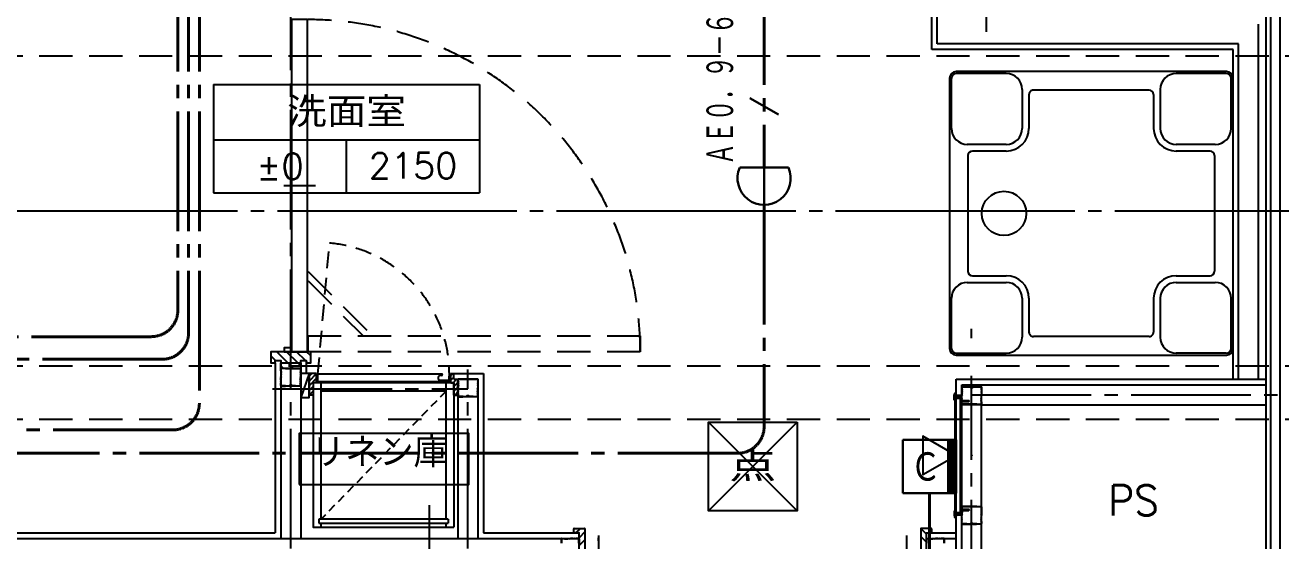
# Model space of a CAD drawing. Header units: millimetres. Extents: x 8300 to 98248, y -10383 to 40000.
# Drawn here: x 27130 to 29965, y 14155 to 15320 of the extents above; entities that cross this region are included whole.
import ezdxf
from ezdxf.enums import TextEntityAlignment as Align

# ---------------------------------------------------------------- set-up
doc = ezdxf.new("R2010")
doc.units = ezdxf.units.MM
doc.header["$LTSCALE"] = 300
for name, pattern in [('CADEWA_LINE5', [1.2, 0.9, -0.1, 0.1, -0.1]), ('CADEWA_LINE6', [2.1, 1.8, -0.1, 0.1, -0.1]), ('DASH-N', [0.375, 0.25, -0.125]), ('DASH-S', [0.2, 0.125, -0.075])]:
    doc.linetypes.add(name, pattern=pattern)
for name, color, linetype in [('525EH_Tenjyo(3)', 7, 'CONTINUOUS'), ('526EH_Kabe(8)', 7, 'CONTINUOUS'), ('E配T_その他－１', 7, 'CONTINUOUS'), ('K建0_壁', 7, 'CONTINUOUS'), ('通り芯', 7, 'CONTINUOUS')]:
    doc.layers.add(name, color=color, linetype=linetype)
doc.styles.add('MS Gothic2', font='msgothic.ttc', dxfattribs={"width": 0.6})
doc.styles.add('txt2', font='txt.shx', dxfattribs={"width": 1.197332, "bigfont": 'extfont2'})

# ---------------------------------------------------------------- blocks, each defined once
blk = doc.blocks.new('ZGroup176', base_point=(28798.5, 14955.8))
at = {"layer": '525EH_Tenjyo(3)', "color": 6, "linetype": 'Continuous', "lineweight": 30}
for p, q in [((28743.5, 14997.8), (28853.5, 14997.8)), ((28798.5, 14997.8), (28798.5, 14913.8))]:
    blk.add_line(p, q, dxfattribs=at)
blk.add_arc((28798.5, 14973.8), 60, 156.4305, 23.5695, dxfattribs=at)
blk = doc.blocks.new('ZGroup177', base_point=(29172, 14323))
at = {"layer": '526EH_Kabe(8)', "color": 6, "linetype": 'Continuous', "lineweight": 30}
for p, q in [((29112, 14383), (29112, 14263)), ((29232, 14383), (29112, 14383)), ((29214, 14263), (29214, 14383)), ((29232, 14263), (29232, 14383)), ((29112, 14263), (29232, 14263))]:
    blk.add_line(p, q, dxfattribs=at)
at = {"layer": '526EH_Kabe(8)', "color": 6, "linetype": 'Continuous', "lineweight": -3}
for p, q in [((29218.5, 14263), (29218.5, 14383)), ((29223, 14263), (29223, 14383)), ((29227.5, 14263), (29227.5, 14383))]:
    blk.add_line(p, q, dxfattribs=at)
at = {"layer": '526EH_Kabe(8)', "color": 6, "lineweight": -3, "style": 'MS Gothic2', "width": 0.8}
blk.add_text('Ｃ', height=64, rotation=0, dxfattribs=at).set_placement((29163, 14323), align=Align.MIDDLE_CENTER)
blk = doc.blocks.new('ZGroup231', base_point=(25331.9, 16655.3))
at = {"layer": 'E配T_その他－１', "color": 1, "linetype": 'CADEWA_LINE5', "lineweight": 40}
for p, q in [((27523.7, 15484.6), (27523.7, 14465.6)), ((27463.7, 14405.6), (23170, 14405.6))]:
    blk.add_line(p, q, dxfattribs=at)
blk.add_arc((27463.7, 14465.6), 60, 270, 0, dxfattribs=at)
blk = doc.blocks.new('ZGroup233', base_point=(25372.7, 16735))
at = {"layer": 'E配T_その他－１', "color": 1, "linetype": 'CADEWA_LINE5', "lineweight": 40}
for p, q in [((27499.5, 15484.6), (27499.5, 14625)), ((27439.5, 14565), (23275.9, 14565))]:
    blk.add_line(p, q, dxfattribs=at)
blk.add_arc((27439.5, 14625), 60, 270, 0, dxfattribs=at)
blk = doc.blocks.new('ZGroup259', base_point=(25374.7, 16760.5))
at = {"layer": 'E配T_その他－１', "color": 1, "linetype": 'CADEWA_LINE5', "lineweight": 40}
for p, q in [((27475.2, 15484.6), (27475.2, 14676.1)), ((27415.2, 14616.1), (23304.1, 14616.1))]:
    blk.add_line(p, q, dxfattribs=at)
blk.add_arc((27415.2, 14676.1), 60, 270, 0, dxfattribs=at)
blk = doc.blocks.new('ZGroup277', base_point=(26876.2, 14282.1))
at = {"layer": 'E配T_その他－１', "color": 1, "linetype": 'CADEWA_LINE5', "lineweight": 40}
for p, q in [((28798.5, 14913.8), (28798.5, 14412.8)), ((28738.5, 14352.8), (25013.8, 14352.8))]:
    blk.add_line(p, q, dxfattribs=at)
blk.add_arc((28738.5, 14412.8), 60, 270, 0, dxfattribs=at)
blk = doc.blocks.new('ZGroup281', base_point=(26896.2, 15721.3))
at = {"layer": 'E配T_その他－１', "color": 1, "linetype": 'CADEWA_LINE5', "lineweight": 40}
blk.add_line((28798.5, 15454.6), (28798.5, 14997.8), dxfattribs=at)
blk = doc.blocks.new('ZGroup282', base_point=(28739.1, 15197.3))
at = {"layer": 'E配T_その他－１', "color": 3, "linetype": 'Continuous', "lineweight": 30}
blk.add_line((28766, 15154.9), (28831, 15117.4), dxfattribs=at)
at = {"layer": 'E配T_その他－１', "color": 3, "lineweight": -3, "style": 'MS Gothic2', "width": 0.6}
blk.add_text('ＡＥ０．９－６Ｃ', height=60, rotation=90, dxfattribs=at).set_placement((28698.5, 15004.1), align=Align.MIDDLE_LEFT)
blk = doc.blocks.new('ZGroup297', base_point=(27933, 14339.9))
at = {"layer": 'K建0_壁', "color": 250, "linetype": 'Continuous', "lineweight": -3}
blk.add_lwpolyline([(27749.1, 14282.6), (28132.1, 14282.6), (28132.1, 14397.1), (27749.1, 14397.1)], close=True, dxfattribs=at)
at = {"layer": 'K建0_壁', "color": 250, "lineweight": -3, "style": 'txt2', "width": 1.033633}
blk.add_text('リネン庫', height=67.93, dxfattribs=at).set_placement((27930, 14300.5), align=Align.BOTTOM_CENTER)
blk = doc.blocks.new('ZGroup298', base_point=(27856, 15063.3))
at = {"layer": 'K建0_壁', "color": 250, "linetype": 'Continuous', "lineweight": -3}
for p, q in [((27556, 15185.8), (28156, 15185.8)), ((27556, 15185.8), (27556, 14940.8)), ((28156, 15185.8), (28156, 14940.8)), ((27556, 15060.8), (28156, 15060.8)), ((27856, 14940.8), (27856, 15060.8)), ((27556, 14940.8), (28156, 14940.8))]:
    blk.add_line(p, q, dxfattribs=at)
at = {"layer": 'K建0_壁', "color": 250, "lineweight": -3, "style": 'txt2'}
for s, height, width, p in [('洗面室', 67.93, 1.197332, (27856, 15123.3)), ('±0', 57.6, 1.034314, (27706, 15000.8)), ('2150', 57.6, 1.013158, (28006, 15002.1))]:
    blk.add_text(s, height=height, dxfattribs=dict(at, width=width)).set_placement(p, align=Align.MIDDLE_CENTER)
blk = doc.blocks.new('ZGroup340', base_point=(28388.6, 13767.6))
at = {"layer": 'E配T_その他－１', "color": 1, "linetype": 'CADEWA_LINE5', "lineweight": 40}
for p, q in [((29172, 13332.2), (29172, 14263)), ((27605.1, 13272.2), (29112, 13272.2))]:
    blk.add_line(p, q, dxfattribs=at)
blk.add_arc((29112, 13332.2), 60, 270, 0, dxfattribs=at)

msp = doc.modelspace()

# ---------------------------------------------------------------- linework, layer by layer
at = {"layer": 'K建0_壁', "color": 250, "linetype": 'CADEWA_LINE5', "lineweight": -3}
for p, q in [((29300, 21851.2), (29300, 15304.7)), ((27730, 14138), (27730, 17155.7)), ((29267, 14612.6), (29267, 14633.5)), ((28130, 14138), (28130, 14541.9)), ((29267, 13978), (29267, 14527.5)), ((27688.6, 14498), (28130, 14498)), ((29267, 14485), (31036, 14485))]:
    msp.add_line(p, q, dxfattribs=at)
at = {"layer": 'K建0_壁', "color": 250, "linetype": 'Continuous', "lineweight": -3}
for p, q in [((29189.5, 15277), (29189.5, 16027.5)), ((29177, 15264.5), (29177, 16015)), ((29962.5, 15445), (29962.5, 13631.2)), ((29941.5, 15349), (29941.5, 13968.5)), ((29914.5, 14520), (29914.5, 15322)), ((29857, 15264.5), (29177, 15264.5)), ((29869.5, 15277), (29189.5, 15277)), ((29857, 14520), (29857, 15264.5)), ((29869.5, 14520), (29869.5, 15277)), ((29217, 15199.5), (29217, 14589.5)), ((29221.2, 15086.3), (29221.2, 15199.3)), ((29842, 15214.5), (29232, 15214.5)), ((29345.2, 15210.3), (29232.2, 15210.3)), ((29841.8, 15210.3), (29728.8, 15210.3)), ((29852.8, 15086.3), (29852.8, 15199.3)), ((29857, 14589.5), (29857, 15199.5)), ((29381.2, 15174.3), (29381.2, 15086.3)), ((29667.7, 15172.8), (29406.3, 15172.8)), ((29692.8, 15174.3), (29692.8, 15086.3)), ((29396.3, 15162.8), (29396.3, 15086.3)), ((29677.7, 15162.8), (29677.7, 15085.8)), ((29345.2, 15050.3), (29257.2, 15050.3)), ((29258.7, 15025.2), (29258.7, 14763.8)), ((29345.2, 15035.2), (29268.7, 15035.2)), ((29816.8, 15050.3), (29728.8, 15050.3)), ((29805.3, 15035.2), (29728.8, 15035.2)), ((29815.3, 15025.2), (29815.3, 14763.8)), ((27786.1, 14957), (27714.1, 14957)), ((29268.7, 14753.8), (29345.2, 14753.8)), ((29728.8, 14753.8), (29805.3, 14753.8)), ((29257.2, 14738.7), (29345.2, 14738.7)), ((29728.8, 14738.7), (29816.8, 14738.7)), ((29221.2, 14589.7), (29221.2, 14702.7)), ((29381.2, 14702.7), (29381.2, 14614.7)), ((29396.3, 14702.7), (29396.3, 14626.2)), ((29677.7, 14702.7), (29677.7, 14626.2)), ((29692.8, 14702.7), (29692.8, 14614.7)), ((29852.8, 14589.7), (29852.8, 14702.7)), ((29667.7, 14616.2), (29406.3, 14616.2)), ((27695.9, 14562), (27685, 14572.9)), ((27763.3, 14562), (27743.3, 14582)), ((27775, 14572.8), (27765.8, 14582)), ((29232, 14574.5), (29842, 14574.5)), ((29232.2, 14578.7), (29345.2, 14578.7)), ((29841.8, 14578.7), (29728.8, 14578.7)), ((27695, 14557), (27695, 14173)), ((27707.5, 14557), (27707.5, 14160.5)), ((27713.4, 14544.5), (27707.5, 14550.4)), ((27707.5, 14543.5), (27707.5, 14538.5)), ((27708, 14538.6), (27708, 14543.5)), ((27718.2, 14544.5), (27708.5, 14544.5)), ((27718.2, 14544.1), (27708.5, 14544.1)), ((27718.2, 14544.5), (27718.7, 14543.8)), ((27718.2, 14544.1), (27718.7, 14543.3)), ((27718.7, 14543.8), (27719.2, 14544.5)), ((27719.2, 14544.1), (27718.7, 14543.3)), ((27740.8, 14544.5), (27719.2, 14544.5)), ((27719.2, 14544.1), (27740.8, 14544.1)), ((27741.3, 14543.8), (27740.8, 14544.5)), ((27740.8, 14544.1), (27741.3, 14543.3)), ((27741.8, 14544.5), (27741.3, 14543.8)), ((27741.8, 14544.1), (27741.3, 14543.3)), ((27751.5, 14544.5), (27741.8, 14544.5)), ((27741.8, 14544.1), (27751.5, 14544.1)), ((27752.1, 14543.5), (27752.1, 14538.5)), ((27752.5, 14543.5), (27752.5, 14538.5)), ((27768.3, 14557), (27765, 14560.3)), ((27765, 14557), (27765, 14533)), ((27707.5, 14538.5), (27708.1, 14537)), ((27708.1, 14537), (27707.5, 14535.5)), ((27707.5, 14535.5), (27708.1, 14534)), ((27708.1, 14534), (27707.5, 14532.5)), ((27707.5, 14532.5), (27708.1, 14531)), ((27708.1, 14531), (27707.5, 14529.5)), ((27707.5, 14529.5), (27707.5, 14526)), ((27707.5, 14526), (27708.1, 14524.5)), ((27707.5, 14523), (27708.1, 14524.5)), ((27707.5, 14519.5), (27707.5, 14523)), ((27708.1, 14518), (27707.5, 14519.5)), ((27707.5, 14516.5), (27708.1, 14518)), ((27708.1, 14515), (27707.5, 14516.5)), ((27707.5, 14513.5), (27708.1, 14515)), ((27708.1, 14512), (27707.5, 14513.5)), ((27708, 14538.6), (27708.6, 14537)), ((27708.6, 14537), (27708, 14535.5)), ((27708, 14535.5), (27708.6, 14534)), ((27708.6, 14534), (27708, 14532.5)), ((27708, 14532.5), (27708.6, 14531)), ((27708.6, 14531), (27708, 14529.4)), ((27708, 14529.4), (27708, 14526.1)), ((27708.6, 14524.5), (27708, 14526.1)), ((27708.6, 14524.5), (27708, 14522.9)), ((27708, 14519.6), (27708, 14522.9)), ((27708.6, 14515), (27708, 14516.5)), ((27708, 14513.5), (27708.6, 14515)), ((27708.6, 14512), (27708, 14513.5)), ((27752.1, 14538.7), (27751.4, 14537)), ((27751.4, 14537), (27752, 14535.5)), ((27752, 14535.5), (27751.4, 14534)), ((27751.4, 14534), (27752, 14532.5)), ((27752, 14532.5), (27751.4, 14531)), ((27751.4, 14531), (27752.1, 14529.4)), ((27751.4, 14518), (27752.1, 14519.6)), ((27752, 14516.5), (27751.4, 14518)), ((27751.4, 14515), (27752, 14516.5)), ((27752, 14513.5), (27751.4, 14515)), ((27751.4, 14512), (27752, 14513.5)), ((27752.1, 14526.1), (27751.5, 14524.7)), ((27752.1, 14522.9), (27751.5, 14524.3)), ((27752.5, 14538.5), (27751.9, 14537)), ((27751.9, 14537), (27752.5, 14535.5)), ((27752.5, 14535.5), (27751.9, 14534)), ((27751.9, 14534), (27752.5, 14532.5)), ((27752.5, 14532.5), (27751.9, 14531)), ((27751.9, 14531), (27752.5, 14529.5)), ((27752.5, 14526), (27751.9, 14524.5)), ((27752.5, 14523), (27751.9, 14524.5)), ((27751.9, 14518), (27752.5, 14519.5)), ((27752.5, 14516.5), (27751.9, 14518)), ((27751.9, 14515), (27752.5, 14516.5)), ((27752.5, 14513.5), (27751.9, 14515)), ((27751.9, 14512), (27752.5, 14513.5)), ((27752.1, 14529.4), (27752.1, 14526.1)), ((27752.1, 14519.6), (27752.1, 14522.9)), ((27771.5, 14533), (27752.5, 14479)), ((27752.5, 14529.5), (27752.5, 14526)), ((27752.5, 14519.5), (27752.5, 14523)), ((27777.9, 14533), (27771.5, 14526.6)), ((27771.5, 14533), (27771.5, 14484)), ((27787.5, 14533), (27771.5, 14533)), ((27787.5, 14532), (27771.5, 14516)), ((27787.5, 14521.4), (27771.5, 14505.4)), ((28069.7, 14528.4), (28067.1, 14528.4)), ((28067.1, 14517.6), (28086.6, 14517.6)), ((28096.1, 14533), (28091.5, 14528.4)), ((28091.5, 14533), (28098.5, 14533)), ((28091.5, 14512), (28091.5, 14533)), ((28098.5, 14524.8), (28091.5, 14517.8)), ((28104.3, 14520), (28096.3, 14512)), ((28097.5, 14533), (28165, 14533)), ((28098.5, 14520), (28098.5, 14533)), ((28098.5, 14520), (28107.5, 14520)), ((28107.5, 14520.5), (28152.5, 14520.5)), ((28107.5, 14519.5), (28107.5, 14514.5)), ((28107.5, 14514.5), (28108.1, 14513)), ((28108, 14514.6), (28108, 14519.5)), ((28108, 14514.6), (28108.6, 14513)), ((28118.2, 14520.5), (28108.5, 14520.5)), ((28118.2, 14520.1), (28108.5, 14520.1)), ((28118.2, 14520.5), (28118.7, 14519.8)), ((28118.2, 14520.1), (28118.7, 14519.3)), ((28118.7, 14519.8), (28119.2, 14520.5)), ((28119.2, 14520.1), (28118.7, 14519.3)), ((28140.8, 14520.5), (28119.2, 14520.5)), ((28119.2, 14520.1), (28140.8, 14520.1)), ((28141.3, 14519.8), (28140.8, 14520.5)), ((28140.8, 14520.1), (28141.3, 14519.3)), ((28141.8, 14520.5), (28141.3, 14519.8)), ((28141.8, 14520.1), (28141.3, 14519.3)), ((28151.5, 14520.5), (28141.8, 14520.5)), ((28141.8, 14520.1), (28151.5, 14520.1)), ((28152.1, 14514.7), (28151.4, 14513)), ((28152.5, 14514.5), (28151.9, 14513)), ((28152.1, 14519.5), (28152.1, 14514.5)), ((28152.5, 14520.5), (28152.5, 14160.5)), ((28152.5, 14519.5), (28152.5, 14514.5)), ((28165, 14533), (28165, 14173)), ((29232, 14520), (29932, 14520)), ((29232, 13978), (29232, 14520)), ((27707.5, 14510.5), (27708.1, 14512)), ((27707.5, 14505.5), (27707.5, 14510.5)), ((27708, 14510.4), (27708.6, 14512)), ((27708, 14510.4), (27708, 14505.5)), ((27718.2, 14505), (27708.5, 14505)), ((27708.5, 14504.5), (27718.2, 14504.5)), ((27718.2, 14505), (27718.7, 14505.7)), ((27718.2, 14504.5), (27718.7, 14505.2)), ((27719.2, 14505), (27718.7, 14505.7)), ((27718.7, 14505.2), (27719.2, 14504.5)), ((27719.2, 14505), (27726.3, 14505)), ((27726.3, 14504.5), (27719.2, 14504.5)), ((27732.3, 14506.3), (27727.8, 14506.3)), ((27732.3, 14505.9), (27727.8, 14505.9)), ((27732.3, 14505.4), (27727.8, 14505.4)), ((27740.8, 14505), (27727.8, 14505)), ((27740.8, 14504.5), (27727.8, 14504.5)), ((27732.3, 14505.4), (27732.3, 14505.9)), ((27740.8, 14505), (27741.3, 14505.7)), ((27741.3, 14505.2), (27740.8, 14504.5)), ((27741.8, 14505), (27741.3, 14505.7)), ((27741.8, 14504.5), (27741.3, 14505.2)), ((27741.8, 14505), (27751.5, 14505)), ((27751.5, 14504.5), (27741.8, 14504.5)), ((27752.1, 14510.3), (27751.4, 14512)), ((27752.5, 14510.5), (27751.9, 14512)), ((27752.1, 14505.5), (27752.1, 14510.5)), ((27752.5, 14505.5), (27752.5, 14510.5)), ((27780.5, 14503.8), (27771.5, 14494.8)), ((27780.5, 14493.2), (27771.5, 14484.2)), ((27780.5, 14512), (27780.5, 14484)), ((27798.5, 14204), (27798.5, 14512)), ((28080.5, 14493), (27798.5, 14493)), ((28080.5, 14204), (28080.5, 14512)), ((28091.5, 14512), (28098.5, 14512)), ((28107.5, 14512.6), (28098.5, 14503.6)), ((28098.5, 14484), (28098.5, 14512)), ((28098.5, 14512), (28098.5, 14186)), ((28107.5, 14502), (28098.5, 14493)), ((28107.5, 14491.4), (28100.1, 14484)), ((28108.1, 14513), (28107.5, 14511.5)), ((28107.5, 14511.5), (28108.1, 14510)), ((28108.1, 14510), (28107.5, 14508.5)), ((28107.5, 14508.5), (28108.1, 14507)), ((28108.1, 14507), (28107.5, 14505.5)), ((28107.5, 14505.5), (28107.5, 14502)), ((28107.5, 14502), (28108.1, 14500.5)), ((28107.5, 14499), (28108.1, 14500.5)), ((28107.5, 14495.5), (28107.5, 14499)), ((28108.1, 14494), (28107.5, 14495.5)), ((28107.5, 14492.5), (28108.1, 14494)), ((28108.1, 14491), (28107.5, 14492.5)), ((28107.5, 14489.5), (28108.1, 14491)), ((28108.1, 14488), (28107.5, 14489.5)), ((28107.5, 14486.5), (28108.1, 14488)), ((28107.5, 14481.5), (28107.5, 14486.5)), ((28108.6, 14513), (28108, 14511.5)), ((28108, 14511.5), (28108.6, 14510)), ((28108.6, 14510), (28108, 14508.5)), ((28108, 14508.5), (28108.6, 14507)), ((28108.6, 14507), (28108, 14505.4)), ((28108, 14505.4), (28108, 14502.1)), ((28108.6, 14500.5), (28108, 14502.1)), ((28108.6, 14500.5), (28108, 14498.9)), ((28108, 14495.6), (28108, 14498.9)), ((28108.6, 14491), (28108, 14492.5)), ((28108, 14489.5), (28108.6, 14491)), ((28108.6, 14488), (28108, 14489.5)), ((28108, 14486.4), (28108.6, 14488)), ((28108, 14486.4), (28108, 14481.5)), ((28151.4, 14513), (28152, 14511.5)), ((28152, 14511.5), (28151.4, 14510)), ((28151.4, 14510), (28152, 14508.5)), ((28152, 14508.5), (28151.4, 14507)), ((28151.4, 14507), (28152.1, 14505.4)), ((28151.4, 14494), (28152.1, 14495.6)), ((28152, 14492.5), (28151.4, 14494)), ((28151.4, 14491), (28152, 14492.5)), ((28152, 14489.5), (28151.4, 14491)), ((28151.4, 14488), (28152, 14489.5)), ((28152.1, 14486.3), (28151.4, 14488)), ((28152.1, 14502.1), (28151.5, 14500.7)), ((28152.1, 14498.9), (28151.5, 14500.3)), ((28151.9, 14513), (28152.5, 14511.5)), ((28152.5, 14511.5), (28151.9, 14510)), ((28151.9, 14510), (28152.5, 14508.5)), ((28152.5, 14508.5), (28151.9, 14507)), ((28151.9, 14507), (28152.5, 14505.5)), ((28152.5, 14502), (28151.9, 14500.5)), ((28152.5, 14499), (28151.9, 14500.5)), ((28151.9, 14494), (28152.5, 14495.5)), ((28152.5, 14492.5), (28151.9, 14494)), ((28151.9, 14491), (28152.5, 14492.5)), ((28152.5, 14489.5), (28151.9, 14491)), ((28151.9, 14488), (28152.5, 14489.5)), ((28152.5, 14486.5), (28151.9, 14488)), ((28152.1, 14505.4), (28152.1, 14502.1)), ((28152.1, 14495.6), (28152.1, 14498.9)), ((28152.1, 14481.5), (28152.1, 14486.5)), ((28152.5, 14505.5), (28152.5, 14502)), ((28152.5, 14495.5), (28152.5, 14499)), ((28152.5, 14481.5), (28152.5, 14486.5)), ((29227.5, 14484.5), (29228, 14485.5)), ((29228, 14487.8), (29228, 14487.2)), ((29228, 14484.5), (29228, 14487.2)), ((29231, 14488), (29228.5, 14488)), ((29229, 14486.5), (29228.5, 14486.5)), ((29228.5, 14485.5), (29229, 14484.5)), ((29228.5, 14484.5), (29228.5, 14485.5)), ((29229, 14486.5), (29229.5, 14486.5)), ((29229.5, 14486.5), (29229.5, 14483)), ((29230.5, 14483), (29230.5, 14487)), ((29230.5, 14487), (29231.5, 14487)), ((29231, 14488), (29231.5, 14488)), ((29231.5, 14487), (29231.5, 14488)), ((29244.5, 14507.5), (29932, 14507.5)), ((29244.5, 13978), (29244.5, 14507.5)), ((29244.5, 14502), (29244.5, 14497)), ((29244.5, 14497), (29245.1, 14495.5)), ((29245.1, 14495.5), (29244.5, 14494)), ((29244.5, 14494), (29245.1, 14492.5)), ((29245.1, 14492.5), (29244.5, 14491)), ((29244.5, 14491), (29245.1, 14489.5)), ((29245.1, 14489.5), (29244.5, 14488)), ((29244.5, 14488), (29244.5, 14484.5)), ((29244.9, 14502), (29244.9, 14497)), ((29244.9, 14497.2), (29245.6, 14495.5)), ((29245.6, 14489.5), (29244.9, 14487.9)), ((29244.9, 14487.9), (29244.9, 14484.6)), ((29245.6, 14495.5), (29245, 14494)), ((29245, 14494), (29245.6, 14492.5)), ((29245.6, 14492.5), (29245, 14491)), ((29245, 14491), (29245.6, 14489.5)), ((29245.5, 14503), (29255.2, 14503)), ((29255.2, 14502.5), (29245.5, 14502.5)), ((29255.2, 14503), (29255.7, 14502.3)), ((29255.2, 14502.5), (29255.7, 14501.8)), ((29255.7, 14502.3), (29256.2, 14503)), ((29256.2, 14502.5), (29255.7, 14501.8)), ((29256.2, 14503), (29269.2, 14503)), ((29256.2, 14502.5), (29269.2, 14502.5)), ((29264.7, 14502.1), (29269.2, 14502.1)), ((29264.7, 14502.1), (29264.7, 14501.6)), ((29264.7, 14501.6), (29269.2, 14501.6)), ((29264.7, 14501.2), (29269.2, 14501.2)), ((29270.7, 14503), (29277.8, 14503)), ((29277.8, 14502.5), (29270.7, 14502.5)), ((29278.3, 14502.3), (29277.8, 14503)), ((29277.8, 14502.5), (29278.3, 14501.8)), ((29278.8, 14503), (29278.3, 14502.3)), ((29278.8, 14502.5), (29278.3, 14501.8)), ((29288.5, 14503), (29278.8, 14503)), ((29278.8, 14502.5), (29288.5, 14502.5)), ((29289, 14497.1), (29288.4, 14495.5)), ((29288.4, 14495.5), (29289, 14494)), ((29289, 14494), (29288.4, 14492.5)), ((29288.4, 14492.5), (29289, 14491)), ((29289.5, 14497), (29288.9, 14495.5)), ((29288.9, 14495.5), (29289.5, 14494)), ((29289.5, 14494), (29288.9, 14492.5)), ((29288.9, 14492.5), (29289.5, 14491)), ((29289.5, 14491), (29288.9, 14489.5)), ((29288.9, 14489.5), (29289.5, 14488)), ((29289, 14497.1), (29289, 14502)), ((29289, 14487.9), (29289, 14484.6)), ((29289.5, 14502), (29289.5, 14497)), ((29289.5, 14488), (29289.5, 14484.5)), ((27780.5, 14484), (27771.5, 14484)), ((28118.2, 14481), (28108.5, 14481)), ((28108.5, 14480.5), (28118.2, 14480.5)), ((28118.2, 14481), (28118.7, 14481.7)), ((28118.2, 14480.5), (28118.7, 14481.2)), ((28119.2, 14481), (28118.7, 14481.7)), ((28118.7, 14481.2), (28119.2, 14480.5)), ((28119.2, 14481), (28126.3, 14481)), ((28126.3, 14480.5), (28119.2, 14480.5)), ((28132.3, 14482.3), (28127.8, 14482.3)), ((28132.3, 14481.9), (28127.8, 14481.9)), ((28132.3, 14481.4), (28127.8, 14481.4)), ((28140.8, 14481), (28127.8, 14481)), ((28140.8, 14480.5), (28127.8, 14480.5)), ((28132.3, 14481.4), (28132.3, 14481.9)), ((28140.8, 14481), (28141.3, 14481.7)), ((28141.3, 14481.2), (28140.8, 14480.5)), ((28141.8, 14481), (28141.3, 14481.7)), ((28141.8, 14480.5), (28141.3, 14481.2)), ((28141.8, 14481), (28151.5, 14481)), ((28151.5, 14480.5), (28141.8, 14480.5)), ((29227.5, 14473.2), (29227.5, 14484.5)), ((29227.7, 14473), (29227.5, 14473.2)), ((29227.7, 14473), (29228.2, 14473)), ((29228.5, 14484.5), (29228, 14484.5)), ((29228.2, 14474), (29229, 14474)), ((29228.2, 14474), (29228.2, 14473)), ((29229, 14481.5), (29229, 14484.5)), ((29229, 14479), (29229, 14474)), ((29229.2, 14478.7), (29229.2, 14478)), ((29229.2, 14478), (29233.5, 14478)), ((29229.5, 14482.5), (29229.5, 14483)), ((29230.6, 14481), (29229.5, 14481)), ((29230.5, 14479.5), (29229.5, 14479.1)), ((29230.6, 14480), (29230, 14480)), ((29244.5, 14483), (29230.5, 14483)), ((29230.5, 14481.5), (29231, 14481.5)), ((29230.5, 14479), (29230.5, 14479.5)), ((29230.5, 14479), (29233, 14479)), ((29231.5, 14482), (29231, 14481.5)), ((29231.5, 14483), (29234, 14483)), ((29231.5, 14482), (29233, 14482)), ((29233.5, 14481.5), (29233.5, 14479.5)), ((29234.5, 14479), (29234.5, 14481.5)), ((29234.5, 14481.5), (29242.5, 14481.5)), ((29242, 14219), (29242, 14477)), ((29242, 14476.5), (29243.5, 14476.5)), ((29242, 14466.5), (29243.5, 14466.5)), ((29242, 14466.5), (29242, 14465.5)), ((29242, 14465.5), (29244.5, 14465.5)), ((29242.1, 14474.9), (29244.5, 14472.1)), ((29242.1, 14466.9), (29242.1, 14474.9)), ((29242.1, 14466.9), (29244.5, 14469.5)), ((29243.5, 14480.5), (29243.5, 14476.5)), ((29243.5, 14470.7), (29243.5, 14466.5)), ((29244.5, 14484.5), (29245.1, 14483)), ((29244.5, 14465.5), (29244.5, 14483)), ((29244.5, 14481.5), (29245.1, 14483)), ((29244.5, 14478), (29244.5, 14481.5)), ((29245.1, 14476.5), (29244.5, 14478)), ((29244.5, 14475), (29245.1, 14476.5)), ((29245.1, 14473.5), (29244.5, 14475)), ((29244.5, 14472), (29245.1, 14473.5)), ((29244.5, 14472.1), (29260.7, 14472.1)), ((29245.1, 14470.5), (29244.5, 14472)), ((29244.5, 14469), (29245.1, 14470.5)), ((29244.5, 14469.5), (29260.7, 14469.5)), ((29244.5, 14464), (29244.5, 14469)), ((29244.9, 14484.6), (29245.5, 14483.2)), ((29244.9, 14481.4), (29245.5, 14482.8)), ((29244.9, 14478.1), (29244.9, 14481.4)), ((29245.6, 14476.5), (29244.9, 14478.1)), ((29244.9, 14468.8), (29245.6, 14470.5)), ((29244.9, 14464), (29244.9, 14469)), ((29245, 14475), (29245.6, 14476.5)), ((29245.6, 14473.5), (29245, 14475)), ((29245, 14472), (29245.6, 14473.5)), ((29245.6, 14470.5), (29245, 14472)), ((29255.2, 14463.4), (29245.5, 14463.4)), ((29245.5, 14463), (29255.2, 14463)), ((29249.3, 14472.9), (29250.7, 14468.5)), ((29252, 14472.9), (29253.4, 14468.5)), ((29254.6, 14472.9), (29256.1, 14468.5)), ((29255.2, 14463.4), (29255.7, 14464.2)), ((29255.2, 14463), (29255.7, 14463.7)), ((29256.2, 14463.4), (29255.7, 14464.2)), ((29255.7, 14463.7), (29256.2, 14463)), ((29277.8, 14463.4), (29256.2, 14463.4)), ((29256.2, 14463), (29277.8, 14463)), ((29257.1, 14472.9), (29258.6, 14468.5)), ((29262, 14470.8), (29260.7, 14472.1)), ((29262, 14470.8), (29260.7, 14469.5)), ((29277.8, 14463.4), (29278.3, 14464.2)), ((29278.3, 14463.7), (29277.8, 14463)), ((29278.8, 14463.4), (29278.3, 14464.2)), ((29278.8, 14463), (29278.3, 14463.7)), ((29278.8, 14463.4), (29288.5, 14463.4)), ((29278.8, 14463), (29288.5, 14463)), ((29288.4, 14483), (29289, 14484.6)), ((29288.4, 14483), (29289, 14481.4)), ((29288.4, 14476.5), (29289, 14478.1)), ((29289, 14475), (29288.4, 14476.5)), ((29288.4, 14473.5), (29289, 14475)), ((29289, 14472), (29288.4, 14473.5)), ((29288.4, 14470.5), (29289, 14472)), ((29289, 14468.9), (29288.4, 14470.5)), ((29289.5, 14484.5), (29288.9, 14483)), ((29289.5, 14481.5), (29288.9, 14483)), ((29288.9, 14476.5), (29289.5, 14478)), ((29289.5, 14475), (29288.9, 14476.5)), ((29288.9, 14473.5), (29289.5, 14475)), ((29289.5, 14472), (29288.9, 14473.5)), ((29288.9, 14470.5), (29289.5, 14472)), ((29289.5, 14469), (29288.9, 14470.5)), ((29289, 14478.1), (29289, 14481.4)), ((29289, 14468.9), (29289, 14464)), ((29289.5, 14478), (29289.5, 14481.5)), ((29289.5, 14464), (29289.5, 14469)), ((28673, 14223), (28873, 14423)), ((28673, 14423), (28873, 14223)), ((29242, 14229.5), (29242, 14230.5)), ((29242, 14230.5), (29244.5, 14230.5)), ((29244.5, 14232), (29244.5, 14227)), ((29244.5, 14230.5), (29244.5, 14213)), ((29244.9, 14232), (29244.9, 14227)), ((29245.5, 14233), (29255.2, 14233)), ((29255.2, 14232.5), (29245.5, 14232.5)), ((29255.2, 14233), (29255.7, 14232.3)), ((29255.2, 14232.5), (29255.7, 14231.8)), ((29255.7, 14232.3), (29256.2, 14233)), ((29256.2, 14232.5), (29255.7, 14231.8)), ((29256.2, 14233), (29277.8, 14233)), ((29277.8, 14232.5), (29256.2, 14232.5)), ((29278.3, 14232.3), (29277.8, 14233)), ((29277.8, 14232.5), (29278.3, 14231.8)), ((29278.8, 14233), (29278.3, 14232.3)), ((29278.8, 14232.5), (29278.3, 14231.8)), ((29278.8, 14233), (29288.5, 14233)), ((29278.8, 14232.5), (29288.5, 14232.5)), ((29289, 14227.1), (29289, 14232)), ((29289.5, 14232), (29289.5, 14227)), ((28085.5, 14204), (27793.5, 14204)), ((27793.5, 14204), (27793.5, 14195)), ((28085.5, 14204), (28085.5, 14195)), ((29227.7, 14223), (29227.5, 14222.8)), ((29227.5, 14222.8), (29227.5, 14211.5)), ((29227.5, 14211.5), (29228, 14210.5)), ((29227.7, 14223), (29228.2, 14223)), ((29228, 14211.5), (29228, 14208.8)), ((29228.5, 14211.5), (29228, 14211.5)), ((29228, 14208.2), (29228, 14208.8)), ((29228.2, 14222), (29228.2, 14223)), ((29228.2, 14222), (29229, 14222)), ((29228.5, 14210.5), (29229, 14211.5)), ((29228.5, 14211.5), (29228.5, 14210.5)), ((29229, 14209.5), (29228.5, 14209.5)), ((29231, 14208), (29228.5, 14208)), ((29229, 14217), (29229, 14222)), ((29229, 14214.5), (29229, 14211.5)), ((29229, 14209.5), (29229.5, 14209.5)), ((29229.2, 14217.3), (29229.2, 14218)), ((29229.2, 14218), (29233.5, 14218)), ((29229.5, 14219), (29242, 14219)), ((29230.5, 14216.5), (29229.5, 14216.9)), ((29230.6, 14215), (29229.5, 14215)), ((29229.5, 14213.5), (29229.5, 14213)), ((29229.5, 14209.5), (29229.5, 14213)), ((29230.6, 14216), (29230, 14216)), ((29230.5, 14217), (29233, 14217)), ((29230.5, 14217), (29230.5, 14216.5)), ((29230.5, 14214.5), (29231, 14214.5)), ((29230.5, 14213), (29230.5, 14209)), ((29244.5, 14213), (29230.5, 14213)), ((29230.5, 14209), (29231.5, 14209)), ((29231.5, 14214), (29231, 14214.5)), ((29231, 14208), (29231.5, 14208)), ((29231.5, 14214), (29233, 14214)), ((29231.5, 14213), (29234, 14213)), ((29231.5, 14209), (29231.5, 14208)), ((29233.5, 14214.5), (29233.5, 14216.5)), ((29234.5, 14217), (29234.5, 14214.5)), ((29234.5, 14214.5), (29242.5, 14214.5)), ((29242, 14229.5), (29243.5, 14229.5)), ((29242, 14219.5), (29243.5, 14219.5)), ((29242.1, 14221), (29242.1, 14229)), ((29242.1, 14229), (29244.5, 14226.3)), ((29242.1, 14221), (29244.5, 14223.6)), ((29243.5, 14225.3), (29243.5, 14229.5)), ((29243.5, 14215.5), (29243.5, 14219.5)), ((29244.5, 14227), (29245.1, 14225.5)), ((29244.5, 14226.3), (29260.7, 14226.3)), ((29245.1, 14225.5), (29244.5, 14224)), ((29244.5, 14224), (29245.1, 14222.5)), ((29244.5, 14223.6), (29260.7, 14223.6)), ((29245.1, 14222.5), (29244.5, 14221)), ((29244.5, 14221), (29245.1, 14219.5)), ((29245.1, 14219.5), (29244.5, 14218)), ((29244.5, 14218), (29244.5, 14214.5)), ((29244.5, 14214.5), (29245.1, 14213)), ((29244.5, 14211.5), (29245.1, 14213)), ((29244.5, 14208), (29244.5, 14211.5)), ((29245.1, 14206.5), (29244.5, 14208)), ((29244.5, 14205), (29245.1, 14206.5)), ((29245.1, 14203.5), (29244.5, 14205)), ((29244.5, 14202), (29245.1, 14203.5)), ((29245.1, 14200.5), (29244.5, 14202)), ((29244.9, 14227.2), (29245.6, 14225.5)), ((29245.6, 14219.5), (29244.9, 14217.9)), ((29244.9, 14217.9), (29244.9, 14214.6)), ((29244.9, 14214.6), (29245.5, 14213.2)), ((29244.9, 14211.4), (29245.5, 14212.8)), ((29244.9, 14208.1), (29244.9, 14211.4)), ((29245.6, 14206.5), (29244.9, 14208.1)), ((29245.6, 14225.5), (29245, 14224)), ((29245, 14224), (29245.6, 14222.5)), ((29245.6, 14222.5), (29245, 14221)), ((29245, 14221), (29245.6, 14219.5)), ((29245, 14205), (29245.6, 14206.5)), ((29245.6, 14203.5), (29245, 14205)), ((29245, 14202), (29245.6, 14203.5)), ((29245.6, 14200.5), (29245, 14202)), ((29249.3, 14227), (29250.7, 14222.6)), ((29252, 14227.1), (29253.4, 14222.6)), ((29254.6, 14227.1), (29256.1, 14222.6)), ((29257.1, 14227.1), (29258.6, 14222.6)), ((29262, 14224.9), (29260.7, 14226.3)), ((29262, 14224.9), (29260.7, 14223.6)), ((29289, 14227.1), (29288.4, 14225.5)), ((29288.4, 14225.5), (29289, 14224)), ((29289, 14224), (29288.4, 14222.5)), ((29288.4, 14222.5), (29289, 14221)), ((29289, 14221), (29288.4, 14219.5)), ((29288.4, 14219.5), (29289, 14217.9)), ((29288.4, 14213), (29289, 14214.6)), ((29288.4, 14213), (29289, 14211.4)), ((29288.4, 14203.5), (29289, 14205)), ((29289, 14202), (29288.4, 14203.5)), ((29288.4, 14200.5), (29289, 14202)), ((29289.5, 14227), (29288.9, 14225.5)), ((29288.9, 14225.5), (29289.5, 14224)), ((29289.5, 14224), (29288.9, 14222.5)), ((29288.9, 14222.5), (29289.5, 14221)), ((29289.5, 14221), (29288.9, 14219.5)), ((29288.9, 14219.5), (29289.5, 14218)), ((29289.5, 14214.5), (29288.9, 14213)), ((29289.5, 14211.5), (29288.9, 14213)), ((29288.9, 14206.5), (29289.5, 14208)), ((29289.5, 14205), (29288.9, 14206.5)), ((29288.9, 14203.5), (29289.5, 14205)), ((29289.5, 14202), (29288.9, 14203.5)), ((29288.9, 14200.5), (29289.5, 14202)), ((29289, 14217.9), (29289, 14214.6)), ((29289, 14208.1), (29289, 14211.4)), ((29289.5, 14218), (29289.5, 14214.5)), ((29289.5, 14208), (29289.5, 14211.5)), ((26815, 14173), (27695, 14173)), ((27793.5, 14195), (28085.5, 14195)), ((27798.5, 14186), (27798.5, 14195)), ((28080.5, 14186), (28080.5, 14195)), ((28165, 14173), (28381, 14173)), ((28370, 14183), (28393, 14183)), ((28383.8, 14183), (28373.8, 14173)), ((28394, 14175.2), (28381, 14162.2)), ((29152.2, 14182.6), (29165, 14169.8)), ((29176, 14183), (29153, 14183)), ((29169.7, 14183), (29177, 14175.7)), ((29176, 14173), (29232, 14173)), ((29244.5, 14199), (29245.1, 14200.5)), ((29244.5, 14194), (29244.5, 14199)), ((29244.9, 14198.8), (29245.6, 14200.5)), ((29244.9, 14194), (29244.9, 14199)), ((29255.2, 14193.4), (29245.5, 14193.4)), ((29245.5, 14193), (29255.2, 14193)), ((29255.2, 14193.4), (29255.7, 14194.2)), ((29255.2, 14193), (29255.7, 14193.7)), ((29256.2, 14193.4), (29255.7, 14194.2)), ((29255.7, 14193.7), (29256.2, 14193)), ((29256.2, 14193.4), (29269.2, 14193.4)), ((29256.2, 14193), (29269.2, 14193)), ((29264.7, 14194.8), (29269.2, 14194.8)), ((29264.7, 14194.3), (29269.2, 14194.3)), ((29264.7, 14193.9), (29264.7, 14194.3)), ((29264.7, 14193.9), (29269.2, 14193.9)), ((29277.8, 14193.4), (29270.7, 14193.4)), ((29270.7, 14193), (29277.8, 14193)), ((29277.8, 14193.4), (29278.3, 14194.2)), ((29278.3, 14193.7), (29277.8, 14193)), ((29278.8, 14193.4), (29278.3, 14194.2)), ((29278.8, 14193), (29278.3, 14193.7)), ((29278.8, 14193.4), (29288.5, 14193.4)), ((29288.5, 14193), (29278.8, 14193)), ((29289, 14198.9), (29288.4, 14200.5)), ((29289.5, 14199), (29288.9, 14200.5)), ((29289, 14198.9), (29289, 14194)), ((29289.5, 14194), (29289.5, 14199)), ((26802.5, 14160.5), (28381, 14160.5)), ((28341, 14159.5), (28341, 14149.8)), ((28341.4, 14149.8), (28341.4, 14159.5)), ((28342, 14160.5), (28347, 14160.5)), ((28342, 14160.1), (28347, 14160.1)), ((28346.8, 14160.1), (28348.5, 14159.4)), ((28347, 14160.5), (28348.5, 14159.9)), ((28348.5, 14159.9), (28350, 14160.5)), ((28348.5, 14159.4), (28350, 14160)), ((28350, 14160.5), (28351.5, 14159.9)), ((28350, 14160), (28351.5, 14159.4)), ((28351.5, 14159.9), (28353, 14160.5)), ((28351.5, 14159.4), (28353, 14160)), ((28353, 14160.5), (28354.5, 14159.9)), ((28353, 14160), (28354.5, 14159.4)), ((28354.5, 14159.9), (28356, 14160.5)), ((28354.5, 14159.4), (28356.1, 14160.1)), ((28356, 14160.5), (28359.5, 14160.5)), ((28356.1, 14160.1), (28359.4, 14160.1)), ((28359.4, 14160.1), (28360.8, 14159.5)), ((28359.5, 14160.5), (28361, 14159.9)), ((28362.5, 14160.5), (28361, 14159.9)), ((28362.6, 14160.1), (28361.2, 14159.5)), ((28366, 14160.5), (28362.5, 14160.5)), ((28365.9, 14160.1), (28362.6, 14160.1)), ((28367.5, 14159.4), (28365.9, 14160.1)), ((28367.5, 14159.9), (28366, 14160.5)), ((28369, 14160.5), (28367.5, 14159.9)), ((28369, 14160), (28367.5, 14159.4)), ((28370.5, 14159.9), (28369, 14160.5)), ((28370.5, 14159.4), (28369, 14160)), ((28372, 14160.5), (28370.5, 14159.9)), ((28372, 14160), (28370.5, 14159.4)), ((28373.5, 14159.9), (28372, 14160.5)), ((28373.5, 14159.4), (28372, 14160)), ((28375, 14160.5), (28373.5, 14159.9)), ((28375.2, 14160.1), (28373.5, 14159.4)), ((28380, 14160.5), (28375, 14160.5)), ((28380, 14160.1), (28375, 14160.1)), ((28380.5, 14149.8), (28380.5, 14159.5)), ((28381, 14159.5), (28381, 14149.8)), ((28394, 14157.3), (28381, 14144.3)), ((28424, 14161.7), (28424, 14154.9)), ((28425.5, 14092.5), (28425.5, 14167.1)), ((29120.5, 14092.5), (29120.5, 14167.1)), ((29152, 14164.8), (29165, 14151.8)), ((29165, 14159.5), (29165, 14149.8)), ((29165.5, 14149.8), (29165.5, 14159.5)), ((29166, 14160.5), (29171, 14160.5)), ((29166, 14160.1), (29171, 14160.1)), ((29170.8, 14160.1), (29172.5, 14159.4)), ((29171, 14160.5), (29172.5, 14159.9)), ((29172.5, 14159.9), (29174, 14160.5)), ((29172.5, 14159.4), (29174, 14160)), ((29174, 14160.5), (29175.5, 14159.9)), ((29174, 14160), (29175.5, 14159.4)), ((29175.5, 14159.9), (29177, 14160.5)), ((29175.5, 14159.4), (29177, 14160)), ((29177, 14160.5), (29232, 14160.5)), ((29177, 14160.5), (29178.5, 14159.9)), ((29177, 14160), (29178.5, 14159.4)), ((29178.5, 14159.9), (29180, 14160.5)), ((29178.5, 14159.4), (29180.1, 14160.1)), ((29180, 14160.5), (29183.5, 14160.5)), ((29180.1, 14160.1), (29183.4, 14160.1)), ((29183.4, 14160.1), (29184.8, 14159.5)), ((29183.5, 14160.5), (29185, 14159.9)), ((29186.5, 14160.5), (29185, 14159.9)), ((29186.6, 14160.1), (29185.2, 14159.5)), ((29190, 14160.5), (29186.5, 14160.5)), ((29189.9, 14160.1), (29186.6, 14160.1)), ((29191.5, 14159.4), (29189.9, 14160.1)), ((29191.5, 14159.9), (29190, 14160.5)), ((29193, 14160.5), (29191.5, 14159.9)), ((29193, 14160), (29191.5, 14159.4)), ((29194.5, 14159.9), (29193, 14160.5)), ((29194.5, 14159.4), (29193, 14160)), ((29196, 14160.5), (29194.5, 14159.9)), ((29196, 14160), (29194.5, 14159.4)), ((29197.5, 14159.9), (29196, 14160.5)), ((29197.5, 14159.4), (29196, 14160)), ((29199, 14160.5), (29197.5, 14159.9)), ((29199.2, 14160.1), (29197.5, 14159.4)), ((29204, 14160.5), (29199, 14160.5)), ((29204, 14160.1), (29199, 14160.1)), ((29204.6, 14149.8), (29204.6, 14159.5)), ((29205, 14159.5), (29205, 14149.8))]:
    msp.add_line(p, q, dxfattribs=at)
at = {"layer": 'K建0_壁', "color": 250, "linetype": 'Continuous', "lineweight": -3, "ltscale": 0.3}
for p, q in [((29932, 13978), (29932, 15339.5)), ((27685, 14557), (27695, 14557)), ((27752.5, 14557), (27752.5, 14160.5)), ((28107.5, 14520.5), (28107.5, 14160.5)), ((29289.5, 14462.5), (29932, 14462.5)), ((29289.5, 13978), (29289.5, 14462.5))]:
    msp.add_line(p, q, dxfattribs=at)
at = {"layer": 'K建0_壁', "color": 250, "linetype": 'DASH-N', "lineweight": -3}
for p, q in [((23000, 15250), (30569.7, 15250)), ((27769, 14763.4), (27914.4, 14618)), ((27769, 14742.2), (27893.2, 14618)), ((23000, 14550), (30569.7, 14550)), ((23000, 14430), (30569.7, 14430))]:
    msp.add_line(p, q, dxfattribs=at)
at = {"layer": 'K建0_壁', "color": 250, "linetype": 'DASH-S', "lineweight": -3}
msp.add_line((27791.5, 14532), (27817.3, 14827.4), dxfattribs=at)
at = {"layer": 'K建0_壁', "color": 250, "linetype": 'DASH-S', "lineweight": -3, "ltscale": 0.5}
msp.add_line((28080.5, 14493), (27798.5, 14204), dxfattribs=at)
at = {"layer": 'K建0_壁', "color": 250, "linetype": 'Continuous', "lineweight": -3}
for points in [[(27732, 14582), (27768, 14582), (27768, 15332), (27732, 15332)], [(27695, 14562), (27707.5, 14562), (27707.5, 14557), (27752.5, 14557), (27752.5, 14562), (27765, 14562), (27765, 14557), (27775, 14557), (27775, 14582), (27685, 14582), (27685, 14557), (27695, 14557)], [(27715, 14582), (27730, 14582), (27730, 14591), (27715, 14591)], [(27707.5, 14557), (27752.5, 14557), (27752.5, 14544.5), (27707.5, 14544.5)], [(27771.5, 14533), (27752.5, 14533), (27752.5, 14479), (27771.5, 14479)], [(28873, 14423), (28873, 14223), (28673, 14223), (28673, 14423)], [(29232, 14348), (29157, 14391.3), (29157, 14304.7)]]:
    msp.add_lwpolyline(points, close=True, dxfattribs=at)
at = {"layer": 'K建0_壁', "color": 250, "linetype": 'DASH-N', "lineweight": -3}
msp.add_lwpolyline([(28519, 14582), (27769, 14582), (27769, 14618), (28519, 14618)], close=True, dxfattribs=at)
at = {"layer": 'K建0_壁', "color": 250, "linetype": 'Continuous', "lineweight": -3}
for points in [[(27735.9, 14544.5), (27723.4, 14557), (27698.4, 14582)], [(27752.5, 14550.3), (27745.8, 14557), (27720.8, 14582)], [(27708, 14516.5), (27708.6, 14518), (27708, 14519.6)], [(27787.5, 14533), (27787.5, 14512), (27780.5, 14512)], [(28087.5, 14516.7), (28087.5, 14514), (27791.5, 14514), (27791.5, 14532), (28071.5, 14532)], [(28098.5, 14484), (28107.5, 14484), (28107.5, 14520)], [(28098.5, 14512), (27780.5, 14512), (27780.5, 14186), (28098.5, 14186)], [(28108, 14492.5), (28108.6, 14494), (28108, 14495.6)], [(29228, 14487.8), (29228.2, 14488), (29228.5, 14488)], [(29228.5, 14484.5), (29228.5, 14486.5), (29228.5, 14487.2), (29228, 14487.2)], [(29228.5, 14486.5), (29228.5, 14487.2), (29228, 14487.2)], [(29289, 14491), (29288.4, 14489.5), (29289, 14487.9)], [(29229.5, 14219), (29229.5, 14477), (29242, 14477)], [(29242, 14476.5), (29242, 14475.5), (29243.5, 14475.5), (29243.5, 14471.3)], [(28109.4, 13935.6), (28043, 13935.6), (28043, 14235.6)], [(29228.5, 14211.5), (29228.5, 14209.5), (29228.5, 14208.8), (29228, 14208.8)], [(29228.5, 14209.5), (29228.5, 14208.8), (29228, 14208.8)], [(29228, 14208.2), (29228.2, 14208), (29228.5, 14208)], [(29242, 14219.5), (29242, 14220.5), (29243.5, 14220.5), (29243.5, 14224.7)], [(29289, 14205), (29288.4, 14206.5), (29289, 14208.1)], [(28394, 14182), (28394, 14133), (28391, 14133), (28391, 14121), (28389, 14119), (28381, 14119), (28381, 14173), (28369, 14173), (28369, 14182)], [(29152, 14182), (29152, 14133), (29155, 14133), (29155, 14121), (29157, 14119), (29165, 14119), (29165, 14173), (29177, 14173), (29177, 14182)]]:
    msp.add_lwpolyline(points, dxfattribs=at)
for centre, radius in [((29340, 14894.5), 50), ((29267, 14348), 0.5)]:
    msp.add_circle(centre, radius, dxfattribs=at)
at = {"layer": 'K建0_壁', "color": 250, "linetype": 'DASH-N', "lineweight": -3}
msp.add_arc((27769, 14582), 750, 0, 90, dxfattribs=at)
at = {"layer": 'K建0_壁', "color": 250, "linetype": 'Continuous', "lineweight": -3}
for centre, radius, start, end in [((29232, 15199.5), 15, 90, 180), ((29232.2, 15199.3), 11, 90, 180), ((29345.2, 15174.3), 36, 0, 90), ((29728.8, 15174.3), 36, 90, 180), ((29841.8, 15199.3), 11, 0, 90), ((29842, 15199.5), 15, 0, 90), ((29406.3, 15162.8), 10, 90, 180.0024), ((29667.7, 15162.8), 10, 0, 90), ((29257.2, 15086.3), 36, 180, 270), ((29345.2, 15086.3), 36, 270, 0), ((29345.2, 15086.3), 51.1, 270, 0), ((29728.8, 15086.3), 51.1, 180, 270), ((29728.8, 15086.3), 36, 180, 270), ((29816.8, 15086.3), 36, 270, 0), ((29268.7, 15025.2), 10, 90, 180), ((29805.3, 15025.2), 10, 0, 90), ((29268.7, 14763.8), 10, 180, 270), ((29345.2, 14702.7), 51.1, 0, 90), ((29728.8, 14702.7), 51.1, 90, 180), ((29805.3, 14763.8), 10, 270, 0), ((29257.2, 14702.7), 36, 90, 180), ((29345.2, 14702.7), 36, 0, 90), ((29728.8, 14702.7), 36, 90, 180), ((29816.8, 14702.7), 36, 0, 90), ((29345.2, 14614.7), 36, 270, 0), ((29406.3, 14626.2), 10, 179.9972, 270), ((29667.7, 14626.2), 10, 270, 0.0027), ((29728.8, 14614.7), 36, 180, 270), ((29232, 14589.5), 15, 180, 270), ((29232.2, 14589.7), 11, 180, 270), ((29841.8, 14589.7), 11, 270, 0), ((29842, 14589.5), 15, 270, 0), ((27708.5, 14543.5), 1, 90, 180), ((27708.5, 14543.5), 0.55, 90, 180), ((27751.5, 14543.5), 1, 0, 90), ((27751.5, 14543.5), 0.55, 0, 90), ((28068.1, 14523), 5.49, 100.3889, 259.6111), ((28069.7, 14531.1), 2.7, 270, 0), ((28071.5, 14531.1), 0.9, 0, 90), ((28086.6, 14516.7), 0.9, 360, 90), ((28108.5, 14519.5), 1, 90, 180), ((28108.5, 14519.5), 0.55, 90, 180), ((28151.5, 14519.5), 1, 0, 90), ((28151.5, 14519.5), 0.55, 0, 90), ((27708.5, 14505.5), 1, 180, 270), ((27708.5, 14505.5), 0.55, 180, 270), ((27726.3, 14505.3), 0.75, 270, 0), ((27726.3, 14505.3), 0.3, 270, 0), ((27727.8, 14505.2), 1.12, 90, 178.6213), ((27727.8, 14505.2), 0.675, 90, 270), ((27727.8, 14505.2), 0.225, 90, 270), ((27732.3, 14505.6), 0.675, 270, 90), ((27751.5, 14505.5), 0.55, 270, 0), ((27751.5, 14505.5), 1, 270, 0), ((29245.5, 14502), 1, 90, 180), ((29245.5, 14502), 0.55, 90, 180), ((29264.7, 14501.9), 0.675, 90, 270), ((29269.2, 14502.3), 0.675, 270, 90), ((29269.2, 14502.3), 0.225, 270, 90), ((29269.2, 14502.3), 1.12, 270, 358.6213), ((29270.7, 14502.2), 0.75, 90, 180), ((29270.7, 14502.2), 0.3, 90, 180), ((29288.5, 14502), 1, 0, 90), ((29288.5, 14502), 0.55, 0, 90), ((28108.5, 14481.5), 1, 180, 270), ((28108.5, 14481.5), 0.55, 180, 270), ((28126.3, 14481.3), 0.75, 270, 0), ((28126.3, 14481.3), 0.3, 270, 0), ((28127.8, 14481.2), 1.12, 90, 178.6213), ((28127.8, 14481.2), 0.675, 90, 270), ((28127.8, 14481.2), 0.225, 90, 270), ((28132.3, 14481.6), 0.675, 270, 90), ((28151.5, 14481.5), 0.55, 270, 0), ((28151.5, 14481.5), 1, 270, 0), ((29229.5, 14481.5), 0.5, 180, 270), ((29230, 14479), 0.992, 89.5092, 179.915), ((29229.7, 14478.7), 0.5, 116.5651, 180), ((29230.5, 14482.5), 1, 180, 270), ((29231.5, 14480.5), 1, 210, 150), ((29233, 14481.5), 0.5, 0, 90), ((29233, 14479.5), 0.492, 269.0157, 359.828), ((29233.5, 14479), 1, 270, 0), ((29242.5, 14480.5), 1, 0, 90), ((29243.5, 14471), 0.3, 270, 90), ((29245.5, 14464), 1, 180, 270), ((29245.5, 14464), 0.55, 180, 270), ((29288.5, 14464), 1, 270, 0), ((29288.5, 14464), 0.55, 270, 0), ((29245.5, 14232), 1, 90, 180), ((29245.5, 14232), 0.55, 90, 180), ((29288.5, 14232), 1, 0, 90), ((29288.5, 14232), 0.55, 0, 90), ((29230, 14217), 0.992, 180.085, 270.4908), ((29229.5, 14214.5), 0.5, 90, 180), ((29229.7, 14217.3), 0.5, 180, 243.4349), ((29230.5, 14213.5), 1, 90, 180), ((29231.5, 14215.5), 1, 210, 150), ((29233, 14216.5), 0.492, 0.172, 90.9843), ((29233, 14214.5), 0.5, 270, 0), ((29233.5, 14217), 1, 0, 90), ((29242.5, 14215.5), 1, 270, 0), ((29243.5, 14225), 0.3, 270, 90), ((28370, 14182), 1, 90, 180), ((28393, 14182), 1, 0, 90), ((29153, 14182), 1, 90, 180), ((29176, 14182), 1, 0, 90), ((29245.5, 14194), 1, 180, 270), ((29245.5, 14194), 0.55, 180, 270), ((29264.7, 14194.1), 0.675, 90, 270), ((29269.2, 14193.7), 1.12, 1.3787, 90), ((29269.2, 14193.7), 0.675, 270, 90), ((29269.2, 14193.7), 0.225, 270, 90), ((29270.7, 14193.7), 0.75, 180, 270), ((29270.7, 14193.7), 0.3, 180, 270), ((29288.5, 14194), 1, 270, 0), ((29288.5, 14194), 0.55, 270, 0), ((28342, 14159.5), 1, 90, 180), ((28342, 14159.5), 0.55, 90, 180), ((28380, 14159.5), 1, 0, 90), ((28380, 14159.5), 0.55, 0, 90), ((29166, 14159.5), 1, 90, 180), ((29166, 14159.5), 0.55, 90, 180), ((29204, 14159.5), 1, 0, 90), ((29204, 14159.5), 0.55, 0, 90)]:
    msp.add_arc(centre, radius, start, end, dxfattribs=at)
at = {"layer": 'K建0_壁', "color": 250, "linetype": 'DASH-S', "lineweight": -3}
msp.add_arc((27791.5, 14532), 296.5, 356.5201, 85, dxfattribs=at)
at = {"layer": '通り芯', "color": 96, "linetype": 'CADEWA_LINE6', "lineweight": -3}
msp.add_line((8800, 14900), (61700, 14900), dxfattribs=at)

# ---------------------------------------------------------------- block references
at = {"layer": '525EH_Tenjyo(3)', "linetype": 'Continuous', "lineweight": 30}
msp.add_blockref('ZGroup176', (28798.5, 14955.8), dxfattribs=at)
at = {"layer": '526EH_Kabe(8)', "linetype": 'Continuous', "lineweight": 30}
msp.add_blockref('ZGroup177', (29172, 14323), dxfattribs=at)
at = {"layer": 'E配T_その他－１', "linetype": 'Continuous', "lineweight": -3}
for name, p in [('ZGroup231', (25331.9, 16655.3)), ('ZGroup233', (25372.7, 16735)), ('ZGroup259', (25374.7, 16760.5)), ('ZGroup281', (26896.2, 15721.3)), ('ZGroup282', (28739.1, 15197.3)), ('ZGroup277', (26876.2, 14282.1)), ('ZGroup340', (28388.6, 13767.6))]:
    msp.add_blockref(name, p, dxfattribs=at)
at = {"layer": 'K建0_壁', "linetype": 'CADEWA_LINE6', "lineweight": 15}
for name, p in [('ZGroup298', (27856, 15063.3)), ('ZGroup297', (27933, 14339.9))]:
    msp.add_blockref(name, p, dxfattribs=at)

# ---------------------------------------------------------------- texts
at = {"layer": 'K建0_壁', "color": 250, "lineweight": -3, "style": 'txt2'}
for s, height, width, p in [('点', 67.9, 1.434949, (28773, 14323)), ('PS', 67.93, 0.955037, (29632.4, 14246.5))]:
    msp.add_text(s, height=height, dxfattribs=dict(at, width=width)).set_placement(p, align=Align.MIDDLE_CENTER)

doc.saveas('drawing.dxf')
